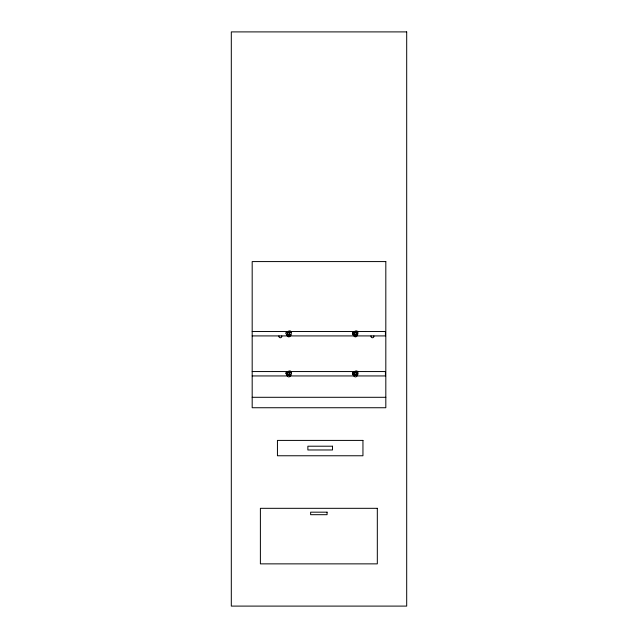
<?xml version="1.0" encoding="UTF-8"?>
<svg xmlns="http://www.w3.org/2000/svg" width="638" height="638" viewBox="0 0 638 638"><rect width="100%" height="100%" fill="white"/><g stroke="black" fill="none" stroke-linecap="round" stroke-linejoin="round"><path stroke-width="0.96" d="M352.782 373.748L353.117 372.568M286.255 373.142C286.893 370.861 290.561 370.861 291.191 373.142M352.862 333.108L353.117 332.542M357.543 334.902L357.543 332.542M286.51 332.542L287.451 331.68M290.936 334.902L290.003 335.763M290.936 374.929L290.003 375.79M289.987 334.886L289.189 335.317M356.61 375.79L357.798 374.362L357.543 372.568M354.433 332.286L356.227 332.286M355.797 335.317L356.227 335.149M354.058 371.707L356.61 371.707M356.227 375.176L354.433 375.176M288.065 331.441L289.381 331.441M288.264 332.127L289.189 332.127M289.381 335.995L288.065 335.995M354.672 331.441L355.988 331.441M355.988 335.995L354.672 335.995M289.189 375.343L288.264 375.343M252.185 331.529L286.988 331.529M289.939 331.529L353.635 331.529M356.586 331.529L385.424 331.529L385.424 335.915L252.185 335.915M252.185 371.555L385.424 371.555L385.424 375.941L356.586 375.941M252.185 375.941L286.988 375.941M289.939 375.941L354.632 375.941M252.185 397.299L385.815 397.299M354.433 335.149L354.872 335.317M288.264 335.317L287.459 334.886M354.672 376.021L353.524 375.415M356.61 331.68L357.136 332.055M290.003 331.68L290.936 332.542M287.451 335.763L286.51 334.902M287.451 375.79L286.51 374.929M353.117 334.902L352.782 333.722M352.862 374.362L353.117 374.929M289.987 334.448A1.459 1.459 0 0 1 287.459 334.448M287.459 332.988A1.459 1.459 0 0 1 287.69 332.685M287.993 332.454A1.459 1.459 0 0 1 289.453 332.454M289.756 332.685A1.459 1.459 0 0 1 289.987 332.988M373.852 335.923A1.459 1.459 0 0 1 372.44 337.757A1.459 1.459 0 0 1 371.029 335.923M281.773 335.923A1.459 1.459 0 0 1 280.361 337.757A1.459 1.459 0 0 1 278.95 335.923M289.987 374.482A1.459 1.459 0 0 1 289.756 374.785M289.453 375.016A1.459 1.459 0 0 1 287.993 375.016M287.69 374.785A1.459 1.459 0 0 1 287.459 374.482M287.459 373.023A1.459 1.459 0 0 1 289.987 373.023M356.594 373.023A1.459 1.459 0 0 1 355.334 375.208A1.459 1.459 0 0 1 354.066 373.023M354.297 372.72A1.459 1.459 0 0 1 356.363 372.72M285.864 333.012C289.947 344.959 295.713 324.535 285.864 333.012M287.523 333.427C289.086 337.845 291.191 330.285 287.523 333.427M285.864 373.047C289.947 384.985 295.713 364.569 285.864 373.047M287.523 373.453C289.086 377.879 291.191 370.311 287.523 373.453M352.471 333.012C356.554 344.959 362.32 324.535 352.471 333.012M354.13 333.427C355.693 337.845 357.798 330.285 354.13 333.427M352.471 373.047C356.554 384.985 362.32 364.569 352.471 373.047M354.13 373.453C355.693 377.879 357.798 370.311 354.13 373.453M406.693 31.9L231.307 31.9L231.307 606.1L406.693 606.1L406.693 31.9M385.815 261.58L252.185 261.58L252.185 407.738L385.815 407.738L385.815 261.58M362.95 440.411L277.442 440.411L277.442 455.763L362.95 455.763L362.95 440.411M332.518 446.209L307.875 446.209L307.875 449.973L332.518 449.973L332.518 446.209M377.321 508.319L260.392 508.319L260.392 563.864L377.321 563.864L377.321 508.319M327.071 512.178L310.642 512.178L310.642 514.691L327.071 514.691L327.071 512.178M354.6 334.99A1.459 1.459 0 0 0 356.794 333.722A1.459 1.459 0 0 0 354.6 332.454A1.459 1.459 0 0 0 354.6 334.99"/></g></svg>
